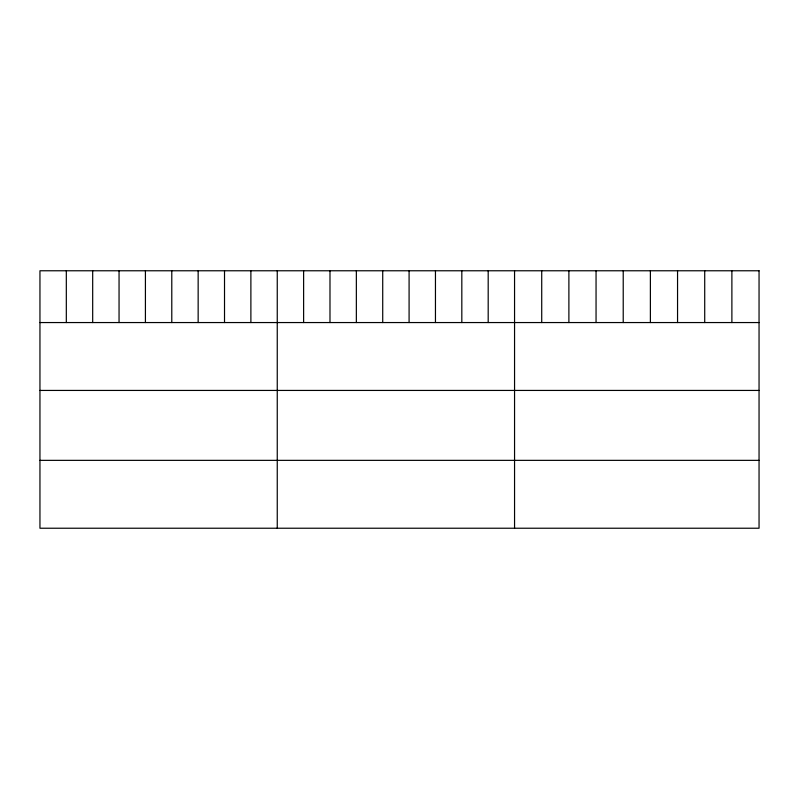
<?xml version="1.0" encoding="UTF-8"?>
<svg xmlns="http://www.w3.org/2000/svg" width="799" height="799" viewBox="0 0 799 799"><rect width="100%" height="100%" fill="white"/><g stroke="black" fill="none" stroke-linecap="round" stroke-linejoin="round"><path stroke-width="1.2" d="M39.95 322.556L759.05 322.556M39.95 390.431L759.05 390.431M39.95 460.354L759.05 460.354M731.884 270.771L731.884 322.556M704.718 270.771L704.718 322.556M677.552 270.771L677.552 322.556M650.386 270.771L650.386 322.556M623.22 270.771L623.22 322.556M596.054 270.771L596.054 322.556M568.888 270.771L568.888 322.556M541.722 270.771L541.722 322.556M514.556 270.771L514.556 528.229M488.189 270.771L488.189 322.556M461.822 270.771L461.822 322.556M435.455 270.771L435.455 322.556M409.088 270.771L409.088 322.556M382.721 270.771L382.721 322.556M356.354 270.771L356.354 322.556M329.987 270.771L329.987 322.556M303.62 270.771L303.62 322.556M277.253 270.771L277.253 528.229M250.886 270.771L250.886 322.556M224.519 270.771L224.519 322.556M198.152 270.771L198.152 322.556M171.785 270.771L171.785 322.556M145.418 270.771L145.418 322.556M119.051 270.771L119.051 322.556M92.684 270.771L92.684 322.556M66.317 270.771L66.317 322.556M759.05 270.771L39.95 270.771L39.95 528.229L759.05 528.229L759.05 270.771"/></g></svg>
